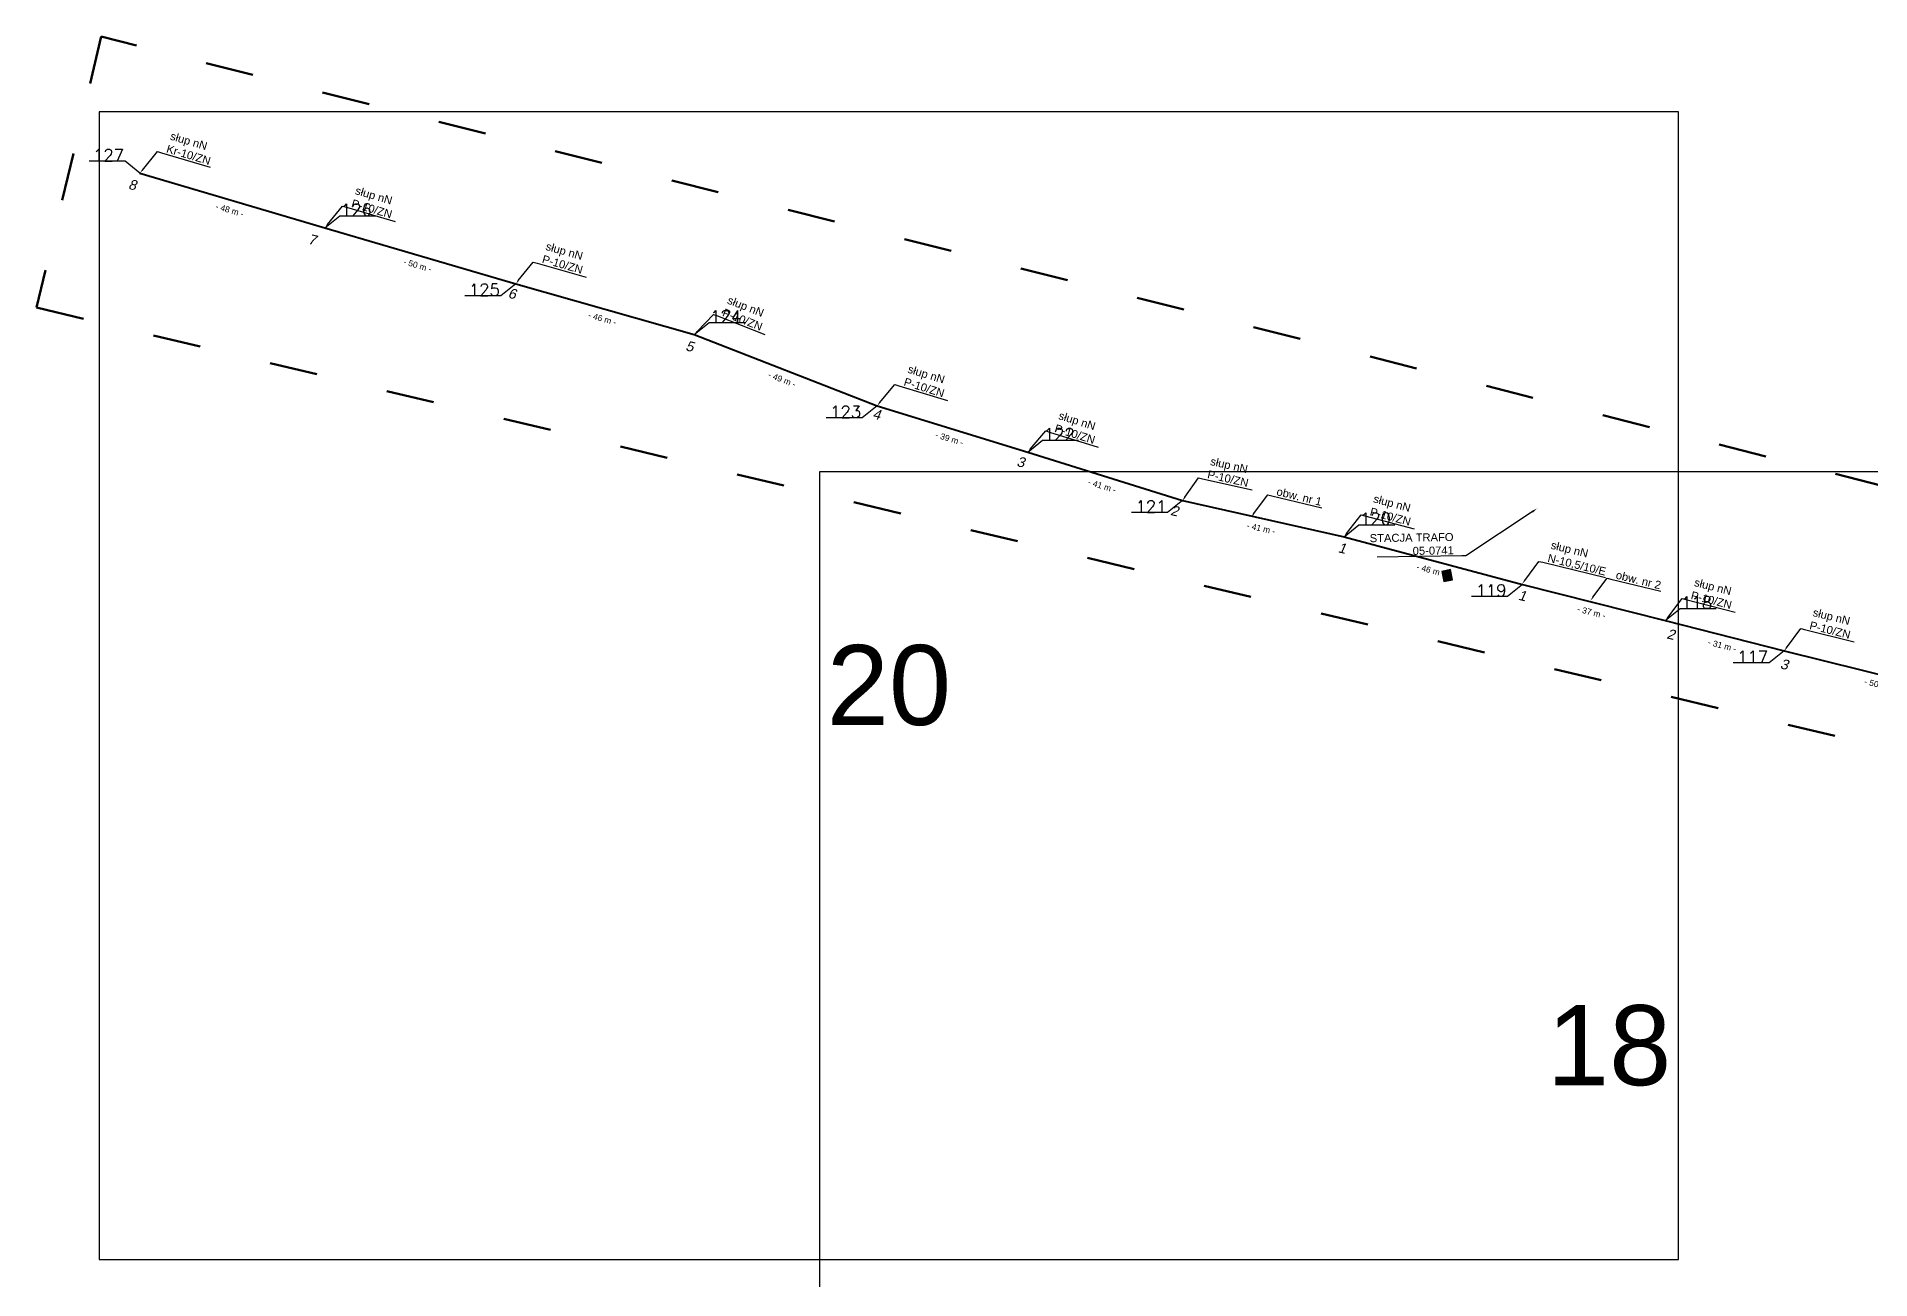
# Model space of a CAD drawing. Header units: metres. Extents: x 7540627 to 7542972, y 5787273 to 5789259.
# Drawn here: x 7541646.2 to 7542104.5, y 5788948.4 to 5789258.9 of the extents above; entities that cross this region are included whole.
import ezdxf
from ezdxf import colors
from ezdxf.entities.mleader import LeaderData, LeaderLine
from ezdxf.math import Vec2, Vec3

# ---------------------------------------------------------------- set-up
doc = ezdxf.new("R2010")
doc.units = ezdxf.units.M
doc.header["$MEASUREMENT"] = 0
doc.linetypes.add('ACAD_ISO03W100', pattern=[30, 12, -18])
for name, color, linetype, lineweight in [('!TELE', 30, 'Continuous', 40), ('!trafo', 6, 'ACAD_ISO03W100', 50), ('_numery slupow etap 4 cz. 2', 7, 'Continuous', 40)]:
    doc.layers.add(name, color=color, linetype=linetype, lineweight=lineweight)
for name, color, linetype in [('!wymiary', 7, 'Continuous'), ('_MM opisy', 7, 'Continuous'), ('_mm trafo', 3, 'Continuous'), ('makro-numeracja-punktow', 7, 'Continuous')]:
    doc.layers.add(name, color=color, linetype=linetype)
doc.layers.add('WT_arkusze', color=1, linetype='Continuous', plot=False)
doc.styles.add('GeodText', font='romans.shx')
doc.styles.get("Standard").update_dxf_attribs({"font": 'arial.ttf'})
doc.dimstyles.new('opis linie', dxfattribs={"dimtxt": 1.5, "dimasz": 2.5, "dimexe": 1.25, "dimexo": 0.625, "dimgap": 2.5, "dimtad": 4, "dimdec": 0, "dimtxsty": 'Standard', "dimcen": 2.5, "dimse1": 1, "dimse2": 1, "dimsd1": 1, "dimsd2": 1, "dimclrt": 256, "dimazin": 3, "dimtfac": 1, "dimtdec": 0, "dimtmove": 0, "dimatfit": 3, "dimtfill": 1})
doc.dimstyles.get("Standard").update_dxf_attribs({"dimtxt": 2.5, "dimasz": 2.5, "dimexe": 1.25, "dimexo": 0.625, "dimtad": 1, "dimtxsty": 'Standard', "dimcen": 2.5, "dimazin": 3, "dimtfac": 1, "dimtmove": 0, "dimatfit": 3})

# ---------------------------------------------------------------- blocks, each defined once
blk = doc.blocks.new('*D244')
at = {"layer": '!wymiary', "insert": (7542106.54, 5789096.96), "char_height": 1.5, "attachment_point": 5, "rotation": 346.0974, "bg_fill": 3, "box_fill_scale": 1.25, "bg_fill_color": 257, "bg_fill_transparency": 0}
blk.add_mtext('\\A1;- 50 m -', dxfattribs=at)
blk = doc.blocks.new('*D245')
at = {"layer": '!wymiary', "insert": (7542067.46, 5789106.74), "char_height": 1.5, "attachment_point": 5, "rotation": 345.703, "bg_fill": 3, "box_fill_scale": 1.25, "bg_fill_color": 257, "bg_fill_transparency": 0}
blk.add_mtext('\\A1;- 31 m -', dxfattribs=at)
blk = doc.blocks.new('*D246')
at = {"layer": '!wymiary', "insert": (7542034.78, 5789115.05), "char_height": 1.5, "attachment_point": 5, "rotation": 345.7485, "bg_fill": 3, "box_fill_scale": 1.25, "bg_fill_color": 257, "bg_fill_transparency": 0}
blk.add_mtext('\\A1;- 37 m -', dxfattribs=at)
blk = doc.blocks.new('*D247')
at = {"layer": '!wymiary', "insert": (7541994.6, 5789125.55), "char_height": 1.5, "attachment_point": 5, "rotation": 345.0404, "bg_fill": 3, "box_fill_scale": 1.25, "bg_fill_color": 257, "bg_fill_transparency": 0}
blk.add_mtext('\\A1;- 46 m -', dxfattribs=at)
blk = doc.blocks.new('*D248')
at = {"layer": '!wymiary', "insert": (7541952.2, 5789136.02), "char_height": 1.5, "attachment_point": 5, "rotation": 347.3913, "bg_fill": 3, "box_fill_scale": 1.25, "bg_fill_color": 257, "bg_fill_transparency": 0}
blk.add_mtext('\\A1;- 41 m -', dxfattribs=at)
blk = doc.blocks.new('*D249')
at = {"layer": '!wymiary', "insert": (7541912.47, 5789146.63), "char_height": 1.5, "attachment_point": 5, "rotation": 342.6512, "bg_fill": 3, "box_fill_scale": 1.25, "bg_fill_color": 257, "bg_fill_transparency": 0}
blk.add_mtext('\\A1;- 41 m -', dxfattribs=at)
blk = doc.blocks.new('*D250')
at = {"layer": '!wymiary', "insert": (7541874.31, 5789158.44), "char_height": 1.5, "attachment_point": 5, "rotation": 342.904, "bg_fill": 3, "box_fill_scale": 1.25, "bg_fill_color": 257, "bg_fill_transparency": 0}
blk.add_mtext('\\A1;- 39 m -', dxfattribs=at)
blk = doc.blocks.new('*D251')
at = {"layer": '!wymiary', "insert": (7541832.46, 5789173.23), "char_height": 1.5, "attachment_point": 5, "rotation": 338.6481, "bg_fill": 3, "box_fill_scale": 1.25, "bg_fill_color": 257, "bg_fill_transparency": 0}
blk.add_mtext('\\A1;- 49 m -', dxfattribs=at)
blk = doc.blocks.new('*D252')
at = {"layer": '!wymiary', "insert": (7541787.55, 5789188.41), "char_height": 1.5, "attachment_point": 5, "rotation": 344.1709, "bg_fill": 3, "box_fill_scale": 1.25, "bg_fill_color": 257, "bg_fill_transparency": 0}
blk.add_mtext('\\A1;- 46 m -', dxfattribs=at)
blk = doc.blocks.new('*D253')
at = {"layer": '!wymiary', "insert": (7541741.37, 5789201.73), "char_height": 1.5, "attachment_point": 5, "rotation": 343.6428, "bg_fill": 3, "box_fill_scale": 1.25, "bg_fill_color": 257, "bg_fill_transparency": 0}
blk.add_mtext('\\A1;- 50 m -', dxfattribs=at)
blk = doc.blocks.new('*D254')
at = {"layer": '!wymiary', "insert": (7541694.4, 5789215.56), "char_height": 1.5, "attachment_point": 5, "rotation": 343.5667, "bg_fill": 3, "box_fill_scale": 1.25, "bg_fill_color": 257, "bg_fill_transparency": 0}
blk.add_mtext('\\A1;- 48 m -', dxfattribs=at)
blk = doc.blocks.new('trafo')
at = {"layer": '_mm trafo'}
h = blk.add_hatch(color=256, dxfattribs=at)
h.dxf.hatch_style = 1
h.paths.add_polyline_path([(-1.15, 1.02), (-0.52, -1.51), (1.64, -0.96), (1.01, 1.59)])
at = {"layer": '_mm trafo', "flags": 128}
blk.add_lwpolyline([(-0.52, -1.52), (1.64, -0.96), (0.98, 1.58), (-1.17, 0.99), (-0.52, -1.52)], close=True, dxfattribs=at)

msp = doc.modelspace()

# ---------------------------------------------------------------- linework, layer by layer
at = {"layer": '!TELE', "elevation": 175.02}
msp.add_lwpolyline([(7541671.98, 5789224.79), (7541718.23, 5789211.15), (7541765.93, 5789197.15), (7541810.53, 5789184.5), (7541856.23, 5789166.64), (7541893.88, 5789155.06), (7541932.56, 5789142.97), (7541972.94, 5789133.94), (7542017.56, 5789122.02), (7542053.23, 5789112.96), (7542082.93, 5789105.39), (7542131.36, 5789093.4), (7542179.47, 5789081.42), (7542205.32, 5789074.82), (7542238.88, 5789066.33)], dxfattribs=at)

# ---------------------------------------------------------------- texts
at = {"layer": 'makro-numeracja-punktow', "lineweight": 30, "insert": (7541667.98, 5789227.79), "char_height": 3, "attachment_point": 9, "line_spacing_factor": 0.8, "style": 'GeodText'}
msp.add_mtext('127', dxfattribs=at)
at = {"layer": 'WT_arkusze', "char_height": 20, "attachment_point": 5}
for s, insert in [('20', (7541859.2, 5789096.73)), ('18', (7542039.2, 5789006.73))]:
    msp.add_mtext(s, dxfattribs=dict(at, insert=insert))

# ---------------------------------------------------------------- next in the draw order: leaders
at = {"layer": '_MM opisy'}
ml = msp.add_multileader_mtext('Standard', dxfattribs=at)
ml.set_content('\\pxql;słup nN\\PKr-10/ZN', color=256)
ml.set_leader_properties()
ml.build(insert=Vec2(0, 0))
ml.multileader.update_dxf_attribs({"has_text_frame": 1, "text_left_attachment_type": 5, "text_right_attachment_type": 5, "dogleg_length": 1, "arrow_head_size": 1})
ctx = ml.context
ctx.base_point, ctx.char_height, ctx.arrow_head_size, ctx.landing_gap_size, ctx.plane_origin, ctx.plane_x_axis, ctx.plane_y_axis = Vec3(7541677.35, 5789229.88), 2, 1, 1, Vec3(7541673.23, 5789222.94), Vec3(0.95915, -0.282898), Vec3(0.282898, 0.95915)
ctx.left_attachment, ctx.right_attachment = 5, 5
notes = []
notes.append((ctx, [(0, (1, 1, 0), (7541676.39, 5789230.17), (0.95915, -0.282898), 1, [(0, [(7541671.98, 5789224.79), (7541676.39, 5789230.17)], 0, [])])]))
ctx.mtext.insert, ctx.mtext.text_direction, ctx.mtext.rotation, ctx.mtext.flow_direction = Vec3(7541679.94, 5789235.13), Vec3(0.95915, -0.282898), 5.996371, 5
ctx.mtext.has_bg_fill, ctx.mtext.bg_color, ctx.mtext.bg_scale_factor, ctx.mtext.bg_transparency, ctx.mtext.use_window_bg_color = 1, -1023410175, 1, 0, 1
ml = msp.add_multileader_mtext('Standard', dxfattribs=at)
ml.set_content('\\pxql;słup nN\\PP-10/ZN', color=256)
ml.set_leader_properties()
ml.build(insert=Vec2(0, 0))
ml.multileader.update_dxf_attribs({"has_text_frame": 1, "text_left_attachment_type": 5, "text_right_attachment_type": 5, "dogleg_length": 1, "arrow_head_size": 1})
ctx = ml.context
ctx.base_point, ctx.char_height, ctx.arrow_head_size, ctx.landing_gap_size, ctx.plane_origin, ctx.plane_x_axis, ctx.plane_y_axis = Vec3(7541723.6, 5789216.25), 2, 1, 1, Vec3(7541719.48, 5789209.3), Vec3(0.959525, -0.281624), Vec3(0.281624, 0.959525)
ctx.left_attachment, ctx.right_attachment = 5, 5
notes.append((ctx, [(0, (1, 1, 0), (7541722.64, 5789216.53), (0.959525, -0.281624), 1, [(0, [(7541718.23, 5789211.15), (7541722.64, 5789216.53)], 0, [])])]))
ctx.mtext.insert, ctx.mtext.text_direction, ctx.mtext.rotation, ctx.mtext.flow_direction = Vec3(7541726.18, 5789221.5), Vec3(0.959525, -0.281624), 5.997699, 5
ctx.mtext.has_bg_fill, ctx.mtext.bg_color, ctx.mtext.bg_scale_factor, ctx.mtext.bg_transparency, ctx.mtext.use_window_bg_color = 1, -1023410175, 1, 0, 1
ml = msp.add_multileader_mtext('Standard', dxfattribs=at)
ml.set_content('\\pxql;słup nN\\PP-10/ZN', color=256)
ml.set_leader_properties()
ml.build(insert=Vec2(0, 0))
ml.multileader.update_dxf_attribs({"has_text_frame": 1, "text_left_attachment_type": 5, "text_right_attachment_type": 5, "dogleg_length": 1, "arrow_head_size": 1})
ctx = ml.context
ctx.base_point, ctx.char_height, ctx.arrow_head_size, ctx.landing_gap_size, ctx.plane_origin, ctx.plane_x_axis, ctx.plane_y_axis = Vec3(7541771.25, 5789202.3), 2, 1, 1, Vec3(7541767.2, 5789195.31), Vec3(0.96208, -0.272769), Vec3(0.272769, 0.96208)
ctx.left_attachment, ctx.right_attachment = 5, 5
notes.append((ctx, [(0, (1, 1, 0), (7541770.29, 5789202.57), (0.96208, -0.272769), 1, [(0, [(7541765.93, 5789197.15), (7541770.29, 5789202.57)], 0, [])])]))
ctx.mtext.insert, ctx.mtext.text_direction, ctx.mtext.rotation, ctx.mtext.flow_direction = Vec3(7541773.79, 5789207.57), Vec3(0.96208, -0.272769), 6.006916, 5
ctx.mtext.has_bg_fill, ctx.mtext.bg_color, ctx.mtext.bg_scale_factor, ctx.mtext.bg_transparency, ctx.mtext.use_window_bg_color = 1, -1023410175, 1, 0, 1
ml = msp.add_multileader_mtext('Standard', dxfattribs=at)
ml.set_content('\\pxql;słup nN\\PP-10/ZN', color=256)
ml.set_leader_properties()
ml.build(insert=Vec2(0, 0))
ml.multileader.update_dxf_attribs({"has_text_frame": 1, "text_left_attachment_type": 5, "text_right_attachment_type": 5, "dogleg_length": 1, "arrow_head_size": 1})
ctx = ml.context
ctx.base_point, ctx.char_height, ctx.arrow_head_size, ctx.landing_gap_size, ctx.plane_origin, ctx.plane_x_axis, ctx.plane_y_axis = Vec3(7541816.32, 5789189.12), 2, 1, 1, Vec3(7541811.61, 5789182.56), Vec3(0.931362, -0.364095), Vec3(0.364095, 0.931362)
ctx.left_attachment, ctx.right_attachment = 5, 5
notes.append((ctx, [(0, (1, 1, 0), (7541815.38, 5789189.48), (0.931362, -0.364095), 1, [(0, [(7541810.53, 5789184.5), (7541815.38, 5789189.48)], 0, [])])]))
ctx.mtext.insert, ctx.mtext.text_direction, ctx.mtext.rotation, ctx.mtext.flow_direction = Vec3(7541819.35, 5789194.13), Vec3(0.931362, -0.364095), 5.910524, 5
ctx.mtext.has_bg_fill, ctx.mtext.bg_color, ctx.mtext.bg_scale_factor, ctx.mtext.bg_transparency, ctx.mtext.use_window_bg_color = 1, -1023410175, 1, 0, 1
ml = msp.add_multileader_mtext('Standard', dxfattribs=at)
ml.set_content('\\pxql;słup nN\\PP-10/ZN', color=256)
ml.set_leader_properties()
ml.build(insert=Vec2(0, 0))
ml.multileader.update_dxf_attribs({"has_text_frame": 1, "text_left_attachment_type": 5, "text_right_attachment_type": 5, "dogleg_length": 1, "arrow_head_size": 1})
ctx = ml.context
ctx.base_point, ctx.char_height, ctx.arrow_head_size, ctx.landing_gap_size, ctx.plane_origin, ctx.plane_x_axis, ctx.plane_y_axis = Vec3(7541861.66, 5789171.67), 2, 1, 1, Vec3(7541857.45, 5789164.78), Vec3(0.955814, -0.293973), Vec3(0.293973, 0.955814)
ctx.left_attachment, ctx.right_attachment = 5, 5
notes.append((ctx, [(0, (1, 1, 0), (7541860.7, 5789171.97), (0.955814, -0.293973), 1, [(0, [(7541856.23, 5789166.64), (7541860.7, 5789171.97)], 0, [])])]))
ctx.mtext.insert, ctx.mtext.text_direction, ctx.mtext.rotation, ctx.mtext.flow_direction = Vec3(7541864.31, 5789176.89), Vec3(0.955814, -0.293973), 5.984804, 5
ctx.mtext.has_bg_fill, ctx.mtext.bg_color, ctx.mtext.bg_scale_factor, ctx.mtext.bg_transparency, ctx.mtext.use_window_bg_color = 1, -1023410175, 1, 0, 1
ml = msp.add_multileader_mtext('Standard', dxfattribs=at)
ml.set_content('\\pxql;słup nN\\PP-10/ZN', color=256)
ml.set_leader_properties()
ml.build(insert=Vec2(0, 0))
ml.multileader.update_dxf_attribs({"has_text_frame": 1, "text_left_attachment_type": 5, "text_right_attachment_type": 5, "dogleg_length": 1, "arrow_head_size": 1})
ctx = ml.context
ctx.base_point, ctx.char_height, ctx.arrow_head_size, ctx.landing_gap_size, ctx.plane_origin, ctx.plane_x_axis, ctx.plane_y_axis = Vec3(7541899.33, 5789160.07), 2, 1, 1, Vec3(7541895.1, 5789153.19), Vec3(0.954507, -0.298188), Vec3(0.298188, 0.954507)
ctx.left_attachment, ctx.right_attachment = 5, 5
notes.append((ctx, [(0, (1, 1, 0), (7541898.38, 5789160.36), (0.954507, -0.298188), 1, [(0, [(7541893.88, 5789155.06), (7541898.38, 5789160.36)], 0, [])])]))
ctx.mtext.insert, ctx.mtext.text_direction, ctx.mtext.rotation, ctx.mtext.flow_direction = Vec3(7541902.01, 5789165.27), Vec3(0.954507, -0.298188), 5.980392, 5
ctx.mtext.has_bg_fill, ctx.mtext.bg_color, ctx.mtext.bg_scale_factor, ctx.mtext.bg_transparency, ctx.mtext.use_window_bg_color = 1, -1023410175, 1, 0, 1
ml = msp.add_multileader_mtext('Standard', dxfattribs=at)
ml.set_content('\\pxql;słup nN\\PP-10/ZN', color=256)
ml.set_leader_properties()
ml.build(insert=Vec2(0, 0))
ml.multileader.update_dxf_attribs({"has_text_frame": 1, "text_left_attachment_type": 5, "text_right_attachment_type": 5, "dogleg_length": 1, "arrow_head_size": 1})
ctx = ml.context
ctx.base_point, ctx.char_height, ctx.arrow_head_size, ctx.landing_gap_size, ctx.plane_origin, ctx.plane_x_axis, ctx.plane_y_axis = Vec3(7541937.58, 5789148.42), 2, 1, 1, Vec3(7541933.92, 5789141.21), Vec3(0.975884, -0.218292), Vec3(0.218292, 0.975884)
ctx.left_attachment, ctx.right_attachment = 5, 5
notes.append((ctx, [(0, (1, 1, 0), (7541936.6, 5789148.64), (0.975884, -0.218292), 1, [(0, [(7541932.56, 5789142.97), (7541936.6, 5789148.64)], 0, [])])]))
ctx.mtext.insert, ctx.mtext.text_direction, ctx.mtext.rotation, ctx.mtext.flow_direction = Vec3(7541939.81, 5789153.83), Vec3(0.975884, -0.218292), 6.063122, 5
ctx.mtext.has_bg_fill, ctx.mtext.bg_color, ctx.mtext.bg_scale_factor, ctx.mtext.bg_transparency, ctx.mtext.use_window_bg_color = 1, -1023410175, 1, 0, 1
ml = msp.add_multileader_mtext('Standard', dxfattribs=at)
ml.set_content('\\pxql;słup nN\\PP-10/ZN', color=256)
ml.set_leader_properties()
ml.build(insert=Vec2(0, 0))
ml.multileader.update_dxf_attribs({"has_text_frame": 1, "text_left_attachment_type": 5, "text_right_attachment_type": 5, "dogleg_length": 1, "arrow_head_size": 1})
ctx = ml.context
ctx.base_point, ctx.char_height, ctx.arrow_head_size, ctx.landing_gap_size, ctx.plane_origin, ctx.plane_x_axis, ctx.plane_y_axis = Vec3(7541978.17, 5789139.17), 2, 1, 1, Vec3(7541974.23, 5789132.13), Vec3(0.966108, -0.258138), Vec3(0.258138, 0.966108)
ctx.left_attachment, ctx.right_attachment = 5, 5
notes.append((ctx, [(0, (1, 1, 0), (7541977.21, 5789139.43), (0.966108, -0.258138), 1, [(0, [(7541972.94, 5789133.94), (7541977.21, 5789139.43)], 0, [])])]))
ctx.mtext.insert, ctx.mtext.text_direction, ctx.mtext.rotation, ctx.mtext.flow_direction = Vec3(7541980.63, 5789144.49), Vec3(0.966108, -0.258138), 6.022091, 5
ctx.mtext.has_bg_fill, ctx.mtext.bg_color, ctx.mtext.bg_scale_factor, ctx.mtext.bg_transparency, ctx.mtext.use_window_bg_color = 1, -1023410175, 1, 0, 1
ml = msp.add_multileader_mtext('Standard', dxfattribs=at)
ml.set_content('\\pxql;słup nN\\PN-10,5/10/E', color=256)
ml.set_leader_properties()
ml.build(insert=Vec2(0, 0))
ml.multileader.update_dxf_attribs({"has_text_frame": 1, "text_left_attachment_type": 5, "text_right_attachment_type": 5, "dogleg_length": 1, "arrow_head_size": 1})
ctx = ml.context
ctx.base_point, ctx.char_height, ctx.arrow_head_size, ctx.landing_gap_size, ctx.plane_origin, ctx.plane_x_axis, ctx.plane_y_axis = Vec3(7542022.62, 5789127.53), 2, 1, 1, Vec3(7542018.84, 5789120.4), Vec3(0.971716, -0.236154), Vec3(0.236154, 0.971716)
ctx.left_attachment, ctx.right_attachment = 5, 5
notes.append((ctx, [(0, (1, 1, 0), (7542021.65, 5789127.77), (0.971716, -0.236154), 1, [(0, [(7542017.5, 5789122.18), (7542021.65, 5789127.77)], 0, [])])]))
ctx.mtext.insert, ctx.mtext.text_direction, ctx.mtext.rotation, ctx.mtext.flow_direction = Vec3(7542024.95, 5789132.9), Vec3(0.971716, -0.236154), 6.044779, 5
ctx.mtext.has_bg_fill, ctx.mtext.bg_color, ctx.mtext.bg_scale_factor, ctx.mtext.bg_transparency, ctx.mtext.use_window_bg_color = 1, -1023410175, 1, 0, 1
ml = msp.add_multileader_mtext('Standard', dxfattribs=at)
ml.set_content('\\pxql;słup nN\\PP-10/ZN', color=256)
ml.set_leader_properties()
ml.build(insert=Vec2(0, 0))
ml.multileader.update_dxf_attribs({"has_text_frame": 1, "text_left_attachment_type": 5, "text_right_attachment_type": 5, "dogleg_length": 1, "arrow_head_size": 1})
ctx = ml.context
ctx.base_point, ctx.char_height, ctx.arrow_head_size, ctx.landing_gap_size, ctx.plane_origin, ctx.plane_x_axis, ctx.plane_y_axis = Vec3(7542058.41, 5789118.25), 2, 1, 1, Vec3(7542054.54, 5789111.16), Vec3(0.969029, -0.246948), Vec3(0.246948, 0.969029)
ctx.left_attachment, ctx.right_attachment = 5, 5
notes.append((ctx, [(0, (1, 1, 0), (7542057.44, 5789118.5), (0.969029, -0.246948), 1, [(0, [(7542053.23, 5789112.96), (7542057.44, 5789118.5)], 0, [])])]))
ctx.mtext.insert, ctx.mtext.text_direction, ctx.mtext.rotation, ctx.mtext.flow_direction = Vec3(7542060.8, 5789123.59), Vec3(0.969029, -0.246948), 6.033656, 5
ctx.mtext.has_bg_fill, ctx.mtext.bg_color, ctx.mtext.bg_scale_factor, ctx.mtext.bg_transparency, ctx.mtext.use_window_bg_color = 1, -1023410175, 1, 0, 1
ml = msp.add_multileader_mtext('Standard', dxfattribs=at)
ml.set_content('\\pxql;słup nN\\PP-10/ZN', color=256)
ml.set_leader_properties()
ml.build(insert=Vec2(0, 0))
ml.multileader.update_dxf_attribs({"has_text_frame": 1, "text_left_attachment_type": 5, "text_right_attachment_type": 5, "dogleg_length": 1, "arrow_head_size": 1})
ctx = ml.context
ctx.base_point, ctx.char_height, ctx.arrow_head_size, ctx.landing_gap_size, ctx.plane_origin, ctx.plane_x_axis, ctx.plane_y_axis = Vec3(7542088.07, 5789110.72), 2, 1, 1, Vec3(7542084.25, 5789103.6), Vec3(0.970706, -0.240272), Vec3(0.240272, 0.970706)
ctx.left_attachment, ctx.right_attachment = 5, 5
notes.append((ctx, [(0, (1, 1, 0), (7542087.1, 5789110.96), (0.970706, -0.240272), 1, [(0, [(7542082.93, 5789105.39), (7542087.1, 5789110.96)], 0, [])])]))
ctx.mtext.insert, ctx.mtext.text_direction, ctx.mtext.rotation, ctx.mtext.flow_direction = Vec3(7542090.42, 5789116.08), Vec3(0.970706, -0.240272), 6.04054, 5
ctx.mtext.has_bg_fill, ctx.mtext.bg_color, ctx.mtext.bg_scale_factor, ctx.mtext.bg_transparency, ctx.mtext.use_window_bg_color = 1, -1023410175, 1, 0, 1
for ctx, leaders in notes:
    for number, flags, end, landing, length, lines in leaders:
        leader = LeaderData()
        leader.index, (leader.has_last_leader_line, leader.has_dogleg_vector, leader.attachment_direction) = number, flags
        leader.last_leader_point, leader.dogleg_vector, leader.dogleg_length = Vec3(end), Vec3(landing), length
        for number, points, colour, breaks in lines:
            line = LeaderLine()
            line.index, line.vertices, line.color, line.breaks = number, Vec3.list(points), colors.encode_raw_color(colour), breaks
            leader.lines.append(line)
        ctx.leaders.append(leader)

# ---------------------------------------------------------------- next in the draw order: linework, layer by layer
at = {"layer": '!trafo', "color": 3}
msp.add_lwpolyline([(7542145.92, 5788845.73), (7542213.64, 5788836.99), (7542693.34, 5788963.12), (7542689.69, 5789041.22), (7542229.9, 5788930.31), (7542281.97, 5789102.67), (7541662.31, 5789258.89), (7541646.17, 5789191.19), (7542205.94, 5789057.89)], close=True, dxfattribs=at)

# ---------------------------------------------------------------- next in the draw order: texts
at = {"layer": 'makro-numeracja-punktow', "lineweight": 30, "insert": (7541814.53, 5789187.5), "char_height": 3, "attachment_point": 7, "line_spacing_factor": 0.8, "style": 'GeodText'}
msp.add_mtext('124', dxfattribs=at)

# ---------------------------------------------------------------- next in the draw order: dimensions: what is measured, and where the dimension line sits
at = {"layer": '!wymiary'}
dim = msp.add_aligned_dim(p1=(7542131.36, 5789093.4), p2=(7542082.93, 5789105.39), distance=-0.75, dimstyle='opis linie', dxfattribs=at)
dim.commit()
dim.dimension.update_dxf_attribs({"geometry": '*D244', "text_midpoint": (7542106.54, 5789096.96)})

# ---------------------------------------------------------------- next in the draw order: dimensions: what is measured, and where the dimension line sits
dim = msp.add_aligned_dim(p1=(7542082.93, 5789105.39), p2=(7542053.23, 5789112.96), distance=-0.75, dimstyle='opis linie', dxfattribs=at)
dim.commit()
dim.dimension.update_dxf_attribs({"geometry": '*D245', "text_midpoint": (7542067.46, 5789106.74)})

# ---------------------------------------------------------------- next in the draw order: texts
at = {"layer": '_numery slupow etap 4 cz. 2', "oblique": 10}
msp.add_text('3', height=2.5, rotation=346.8099, dxfattribs=at).set_placement((7542081.82, 5789101.05))
at = {"layer": 'makro-numeracja-punktow', "lineweight": 30, "char_height": 3, "line_spacing_factor": 0.8, "style": 'GeodText'}
for s, insert, attachment_point in [('118', (7542057.23, 5789115.96), 7), ('117', (7542078.93, 5789102.39), 9)]:
    msp.add_mtext(s, dxfattribs=dict(at, insert=insert, attachment_point=attachment_point))

# ---------------------------------------------------------------- next in the draw order: dimensions: what is measured, and where the dimension line sits
at = {"layer": '!wymiary'}
dim = msp.add_aligned_dim(p1=(7542053.23, 5789112.96), p2=(7542017.56, 5789122.02), distance=-0.75, dimstyle='opis linie', dxfattribs=at)
dim.commit()
dim.dimension.update_dxf_attribs({"geometry": '*D246', "text_midpoint": (7542034.78, 5789115.05)})

# ---------------------------------------------------------------- next in the draw order: leaders
at = {"layer": 'makro-numeracja-punktow', "lineweight": 30, "has_arrowhead": 0, "annotation_type": 0, "has_hookline": 1, "hookline_direction": 0, "text_width": 8.19, "horizontal_direction": (-1, 0, 0)}
msp.add_leader([(7542082.93, 5789105.39), (7542079.2, 5789102.39), (7542079.02, 5789102.39)], dimstyle='Standard', dxfattribs=at)

# ---------------------------------------------------------------- next in the draw order: texts
at = {"layer": '_numery slupow etap 4 cz. 2', "oblique": 10}
msp.add_text('2', height=2.5, rotation=346.8099, dxfattribs=at).set_placement((7542053.47, 5789108.55))

# ---------------------------------------------------------------- next in the draw order: dimensions: what is measured, and where the dimension line sits
at = {"layer": '!wymiary'}
dim = msp.add_aligned_dim(p1=(7542017.56, 5789122.02), p2=(7541972.94, 5789133.94), distance=-0.75, dimstyle='opis linie', dxfattribs=at)
dim.commit()
dim.dimension.update_dxf_attribs({"geometry": '*D247', "text_midpoint": (7541994.6, 5789125.55)})

# ---------------------------------------------------------------- next in the draw order: leaders
at = {"layer": '_MM opisy', "color": 1}
ml = msp.add_multileader_mtext('Standard', dxfattribs=at)
ml.set_content('\\pxql;obw. nr 2', color=1)
ml.set_leader_properties()
ml.build(insert=Vec2(0, 0))
ml.multileader.update_dxf_attribs({"has_text_frame": 1, "text_left_attachment_type": 5, "text_right_attachment_type": 5, "dogleg_length": 1, "arrow_head_size": 1})
ctx = ml.context
ctx.base_point, ctx.char_height, ctx.arrow_head_size, ctx.landing_gap_size, ctx.plane_origin, ctx.plane_x_axis, ctx.plane_y_axis = Vec3(7542039.66, 5789123.34), 2, 1, 1, Vec3(7542035.87, 5789116.2), Vec3(0.971716, -0.236154), Vec3(0.236154, 0.971716)
ctx.left_attachment, ctx.right_attachment = 5, 5
notes = []
notes.append((ctx, [(0, (1, 1, 0), (7542038.68, 5789123.57), (0.971716, -0.236154), 1, [(0, [(7542034.54, 5789117.99), (7542038.68, 5789123.57)], 0, [])])]))
ctx.mtext.insert, ctx.mtext.text_direction, ctx.mtext.rotation, ctx.mtext.flow_direction = Vec3(7542041.2, 5789125.44), Vec3(0.971716, -0.236154), 6.044779, 5
ctx.mtext.has_bg_fill, ctx.mtext.bg_color, ctx.mtext.bg_scale_factor, ctx.mtext.bg_transparency, ctx.mtext.use_window_bg_color = 1, -1023410175, 1, 0, 1
for ctx, leaders in notes:
    for number, flags, end, landing, length, lines in leaders:
        leader = LeaderData()
        leader.index, (leader.has_last_leader_line, leader.has_dogleg_vector, leader.attachment_direction) = number, flags
        leader.last_leader_point, leader.dogleg_vector, leader.dogleg_length = Vec3(end), Vec3(landing), length
        for number, points, colour, breaks in lines:
            line = LeaderLine()
            line.index, line.vertices, line.color, line.breaks = number, Vec3.list(points), colors.encode_raw_color(colour), breaks
            leader.lines.append(line)
        ctx.leaders.append(leader)

# ---------------------------------------------------------------- next in the draw order: block references
at = {"rotation": 357.3066721443945}
msp.add_blockref('trafo', (7541998.5, 5789124.23), dxfattribs=at)

# ---------------------------------------------------------------- next in the draw order: texts
at = {"layer": '_numery slupow etap 4 cz. 2', "oblique": 10}
msp.add_text('1', height=2.5, rotation=346.8099, dxfattribs=at).set_placement((7542016.35, 5789118.21))
at = {"layer": 'makro-numeracja-punktow', "lineweight": 30, "char_height": 3, "line_spacing_factor": 0.8, "style": 'GeodText'}
for s, insert, attachment_point in [('120', (7541976.94, 5789136.94), 7), ('119', (7542013.56, 5789119.02), 9)]:
    msp.add_mtext(s, dxfattribs=dict(at, insert=insert, attachment_point=attachment_point))

# ---------------------------------------------------------------- next in the draw order: dimensions: what is measured, and where the dimension line sits
at = {"layer": '!wymiary'}
dim = msp.add_aligned_dim(p1=(7541972.94, 5789133.94), p2=(7541932.56, 5789142.97), distance=-0.75, dimstyle='opis linie', dxfattribs=at)
dim.commit()
dim.dimension.update_dxf_attribs({"geometry": '*D248', "text_midpoint": (7541952.2, 5789136.02)})

# ---------------------------------------------------------------- next in the draw order: leaders
at = {"layer": '_mm trafo', "color": 3}
ml = msp.add_multileader_mtext('Standard', dxfattribs=at)
ml.set_content('STACJA TRAFO\\P05-0741', color=3)
ml.set_leader_properties()
ml.build(insert=Vec2(0, 0))
ml.multileader.update_dxf_attribs({"has_text_frame": 1, "text_left_attachment_type": 5, "text_right_attachment_type": 5, "dogleg_length": 1, "arrow_head_size": 1.5})
ctx = ml.context
ctx.base_point, ctx.char_height, ctx.arrow_head_size, ctx.plane_origin, ctx.plane_x_axis, ctx.plane_y_axis = Vec3(7541977.67, 5789128.76), 2, 1.5, Vec3(7542024.49, 5789110.2), Vec3(0.999891, 0.014731), Vec3(-0.014731, 0.999891)
ctx.left_attachment, ctx.right_attachment, ctx.text_align_type, ctx.attachment_type = 5, 5, 2, 2
notes = []
notes.append((ctx, [(0, (1, 1, 0), (7542003.38, 5789129.14), (-0.999891, -0.014731), 1, [(0, [(7542021.25, 5789141.01), (7542003.38, 5789129.14)], 0, [])])]))
ctx.mtext.insert, ctx.mtext.text_direction, ctx.mtext.rotation, ctx.mtext.alignment, ctx.mtext.flow_direction = Vec3(7542000.29, 5789134.87), Vec3(0.999891, 0.014731), 0.014731, 3, 5
at = {"layer": 'makro-numeracja-punktow', "lineweight": 30, "has_arrowhead": 0, "annotation_type": 0, "has_hookline": 1, "hookline_direction": 0, "text_width": 8.19, "horizontal_direction": (-1, 0, 0)}
msp.add_leader([(7542017.56, 5789122.02), (7542013.83, 5789119.02), (7542013.65, 5789119.02)], dimstyle='Standard', dxfattribs=at)
at = {"layer": 'makro-numeracja-punktow', "lineweight": 30, "has_arrowhead": 0, "annotation_type": 0, "has_hookline": 1, "hookline_direction": 0, "text_width": 8.19}
msp.add_leader([(7542053.23, 5789112.96), (7542056.96, 5789115.96), (7542057.14, 5789115.96)], dimstyle='Standard', dxfattribs=at)
for ctx, leaders in notes:
    for number, flags, end, landing, length, lines in leaders:
        leader = LeaderData()
        leader.index, (leader.has_last_leader_line, leader.has_dogleg_vector, leader.attachment_direction) = number, flags
        leader.last_leader_point, leader.dogleg_vector, leader.dogleg_length = Vec3(end), Vec3(landing), length
        for number, points, colour, breaks in lines:
            line = LeaderLine()
            line.index, line.vertices, line.color, line.breaks = number, Vec3.list(points), colors.encode_raw_color(colour), breaks
            leader.lines.append(line)
        ctx.leaders.append(leader)

# ---------------------------------------------------------------- next in the draw order: texts
at = {"layer": '_numery slupow etap 4 cz. 2', "oblique": 10}
msp.add_text('1', height=2.5, rotation=346.8099, dxfattribs=at).set_placement((7541971.31, 5789130.08))

# ---------------------------------------------------------------- next in the draw order: dimensions: what is measured, and where the dimension line sits
at = {"layer": '!wymiary'}
dim = msp.add_aligned_dim(p1=(7541932.56, 5789142.97), p2=(7541893.88, 5789155.06), distance=-0.75, dimstyle='opis linie', dxfattribs=at)
dim.commit()
dim.dimension.update_dxf_attribs({"geometry": '*D249', "text_midpoint": (7541912.47, 5789146.63)})

# ---------------------------------------------------------------- next in the draw order: leaders
at = {"layer": '_MM opisy', "color": 1}
ml = msp.add_multileader_mtext('Standard', dxfattribs=at)
ml.set_content('\\pxql;obw. nr 1', color=1)
ml.set_leader_properties()
ml.build(insert=Vec2(0, 0))
ml.multileader.update_dxf_attribs({"has_text_frame": 1, "text_left_attachment_type": 5, "text_right_attachment_type": 5, "dogleg_length": 1, "arrow_head_size": 1})
ctx = ml.context
ctx.base_point, ctx.char_height, ctx.arrow_head_size, ctx.landing_gap_size, ctx.plane_origin, ctx.plane_x_axis, ctx.plane_y_axis = Vec3(7541954.86, 5789144.19), 2, 1, 1, Vec3(7541951.08, 5789137.05), Vec3(0.971716, -0.236154), Vec3(0.236154, 0.971716)
ctx.left_attachment, ctx.right_attachment = 5, 5
notes = []
notes.append((ctx, [(0, (1, 1, 0), (7541953.89, 5789144.42), (0.971716, -0.236154), 1, [(0, [(7541949.74, 5789138.84), (7541953.89, 5789144.42)], 0, [])])]))
ctx.mtext.insert, ctx.mtext.text_direction, ctx.mtext.rotation, ctx.mtext.flow_direction = Vec3(7541956.4, 5789146.29), Vec3(0.971716, -0.236154), 6.044779, 5
ctx.mtext.has_bg_fill, ctx.mtext.bg_color, ctx.mtext.bg_scale_factor, ctx.mtext.bg_transparency, ctx.mtext.use_window_bg_color = 1, -1023410175, 1, 0, 1
at = {"layer": 'makro-numeracja-punktow', "lineweight": 30, "has_arrowhead": 0, "annotation_type": 0, "has_hookline": 1, "hookline_direction": 0, "text_width": 8.19}
msp.add_leader([(7541972.94, 5789133.94), (7541976.67, 5789136.94), (7541976.85, 5789136.94)], dimstyle='Standard', dxfattribs=at)
for ctx, leaders in notes:
    for number, flags, end, landing, length, lines in leaders:
        leader = LeaderData()
        leader.index, (leader.has_last_leader_line, leader.has_dogleg_vector, leader.attachment_direction) = number, flags
        leader.last_leader_point, leader.dogleg_vector, leader.dogleg_length = Vec3(end), Vec3(landing), length
        for number, points, colour, breaks in lines:
            line = LeaderLine()
            line.index, line.vertices, line.color, line.breaks = number, Vec3.list(points), colors.encode_raw_color(colour), breaks
            leader.lines.append(line)
        ctx.leaders.append(leader)

# ---------------------------------------------------------------- next in the draw order: linework, layer by layer
at = {"layer": 'WT_arkusze'}
msp.add_lwpolyline([(7541841.82, 5788863.31), (7542236.58, 5788863.31), (7542236.58, 5789150.14), (7541841.82, 5789150.14)], close=True, dxfattribs=at)

# ---------------------------------------------------------------- next in the draw order: texts
at = {"layer": '_numery slupow etap 4 cz. 2', "oblique": 10}
msp.add_text('2', height=2.5, rotation=346.8099, dxfattribs=at).set_placement((7541929.4, 5789139.4))
at = {"layer": 'makro-numeracja-punktow', "lineweight": 30, "char_height": 3, "line_spacing_factor": 0.8, "style": 'GeodText'}
for s, insert, attachment_point in [('122', (7541897.88, 5789158.06), 7), ('121', (7541928.56, 5789139.97), 9)]:
    msp.add_mtext(s, dxfattribs=dict(at, insert=insert, attachment_point=attachment_point))

# ---------------------------------------------------------------- next in the draw order: dimensions: what is measured, and where the dimension line sits
at = {"layer": '!wymiary'}
dim = msp.add_aligned_dim(p1=(7541893.88, 5789155.06), p2=(7541856.23, 5789166.64), distance=-0.75, dimstyle='opis linie', dxfattribs=at)
dim.commit()
dim.dimension.update_dxf_attribs({"geometry": '*D250', "text_midpoint": (7541874.31, 5789158.44)})

# ---------------------------------------------------------------- next in the draw order: leaders
at = {"layer": 'makro-numeracja-punktow', "lineweight": 30, "has_arrowhead": 0, "annotation_type": 0, "has_hookline": 1, "hookline_direction": 0, "text_width": 8.19, "horizontal_direction": (-1, 0, 0)}
msp.add_leader([(7541932.56, 5789142.97), (7541928.83, 5789139.97), (7541928.65, 5789139.97)], dimstyle='Standard', dxfattribs=at)

# ---------------------------------------------------------------- next in the draw order: texts
at = {"layer": '_numery slupow etap 4 cz. 2', "oblique": 10}
msp.add_text('3', height=2.5, rotation=346.8099, dxfattribs=at).set_placement((7541890.97, 5789151.61))

# ---------------------------------------------------------------- next in the draw order: dimensions: what is measured, and where the dimension line sits
at = {"layer": '!wymiary'}
dim = msp.add_aligned_dim(p1=(7541856.23, 5789166.64), p2=(7541810.53, 5789184.5), distance=-0.75, dimstyle='opis linie', dxfattribs=at)
dim.commit()
dim.dimension.update_dxf_attribs({"geometry": '*D251', "text_midpoint": (7541832.46, 5789173.23)})

# ---------------------------------------------------------------- next in the draw order: leaders
at = {"layer": 'makro-numeracja-punktow', "lineweight": 30, "has_arrowhead": 0, "annotation_type": 0, "has_hookline": 1, "hookline_direction": 0, "text_width": 8.19}
msp.add_leader([(7541893.88, 5789155.06), (7541897.61, 5789158.06), (7541897.79, 5789158.06)], dimstyle='Standard', dxfattribs=at)

# ---------------------------------------------------------------- next in the draw order: texts
at = {"layer": '_numery slupow etap 4 cz. 2', "oblique": 10}
msp.add_text('4', height=2.5, rotation=346.8099, dxfattribs=at).set_placement((7541854.96, 5789163.53))
at = {"layer": 'makro-numeracja-punktow', "lineweight": 30, "insert": (7541852.23, 5789163.64), "char_height": 3, "attachment_point": 9, "line_spacing_factor": 0.8, "style": 'GeodText'}
msp.add_mtext('123', dxfattribs=at)

# ---------------------------------------------------------------- next in the draw order: dimensions: what is measured, and where the dimension line sits
at = {"layer": '!wymiary'}
dim = msp.add_aligned_dim(p1=(7541810.53, 5789184.5), p2=(7541765.93, 5789197.15), distance=-0.75, dimstyle='opis linie', dxfattribs=at)
dim.commit()
dim.dimension.update_dxf_attribs({"geometry": '*D252', "text_midpoint": (7541787.55, 5789188.41)})

# ---------------------------------------------------------------- next in the draw order: leaders
at = {"layer": 'makro-numeracja-punktow', "lineweight": 30, "has_arrowhead": 0, "annotation_type": 0, "has_hookline": 1, "hookline_direction": 0, "text_width": 8.19, "horizontal_direction": (-1, 0, 0)}
msp.add_leader([(7541856.23, 5789166.64), (7541852.5, 5789163.64), (7541852.32, 5789163.64)], dimstyle='Standard', dxfattribs=at)

# ---------------------------------------------------------------- next in the draw order: texts
at = {"layer": '_numery slupow etap 4 cz. 2', "oblique": 10}
msp.add_text('5', height=2.5, rotation=346.8099, dxfattribs=at).set_placement((7541808.23, 5789180.52))

# ---------------------------------------------------------------- next in the draw order: dimensions: what is measured, and where the dimension line sits
at = {"layer": '!wymiary'}
dim = msp.add_aligned_dim(p1=(7541765.93, 5789197.15), p2=(7541718.23, 5789211.15), distance=-0.75, dimstyle='opis linie', dxfattribs=at)
dim.commit()
dim.dimension.update_dxf_attribs({"geometry": '*D253', "text_midpoint": (7541741.37, 5789201.73)})

# ---------------------------------------------------------------- next in the draw order: leaders
at = {"layer": 'makro-numeracja-punktow', "lineweight": 30, "has_arrowhead": 0, "annotation_type": 0, "has_hookline": 1, "hookline_direction": 0, "text_width": 8.19}
msp.add_leader([(7541810.53, 5789184.5), (7541814.26, 5789187.5), (7541814.44, 5789187.5)], dimstyle='Standard', dxfattribs=at)

# ---------------------------------------------------------------- next in the draw order: texts
at = {"layer": '_numery slupow etap 4 cz. 2', "oblique": 10}
msp.add_text('6', height=2.5, rotation=346.8099, dxfattribs=at).set_placement((7541763.84, 5789193.68))
at = {"layer": 'makro-numeracja-punktow', "lineweight": 30, "char_height": 3, "line_spacing_factor": 0.8, "style": 'GeodText'}
for s, insert, attachment_point in [('126', (7541722.23, 5789214.15), 7), ('125', (7541761.93, 5789194.15), 9)]:
    msp.add_mtext(s, dxfattribs=dict(at, insert=insert, attachment_point=attachment_point))

# ---------------------------------------------------------------- next in the draw order: dimensions: what is measured, and where the dimension line sits
at = {"layer": '!wymiary'}
dim = msp.add_aligned_dim(p1=(7541718.23, 5789211.15), p2=(7541671.98, 5789224.79), distance=-0.75, dimstyle='opis linie', dxfattribs=at)
dim.commit()
dim.dimension.update_dxf_attribs({"geometry": '*D254', "text_midpoint": (7541694.4, 5789215.56)})

# ---------------------------------------------------------------- next in the draw order: leaders
at = {"layer": 'makro-numeracja-punktow', "lineweight": 30, "has_arrowhead": 0, "annotation_type": 0, "has_hookline": 1, "hookline_direction": 0, "text_width": 8.19, "horizontal_direction": (-1, 0, 0)}
msp.add_leader([(7541765.93, 5789197.15), (7541762.2, 5789194.15), (7541762.02, 5789194.15)], dimstyle='Standard', dxfattribs=at)

# ---------------------------------------------------------------- next in the draw order: linework, layer by layer
at = {"layer": 'WT_arkusze'}
msp.add_lwpolyline([(7541661.82, 5788953.31), (7542056.58, 5788953.31), (7542056.58, 5789240.14), (7541661.82, 5789240.14)], close=True, dxfattribs=at)

# ---------------------------------------------------------------- next in the draw order: texts
at = {"layer": '_numery slupow etap 4 cz. 2', "oblique": 10}
for s, p in [('8', (7541668.94, 5789220.89)), ('7', (7541713.88, 5789207.18))]:
    msp.add_text(s, height=2.5, rotation=346.8099, dxfattribs=at).set_placement(p)

# ---------------------------------------------------------------- next in the draw order: leaders
at = {"layer": 'makro-numeracja-punktow', "lineweight": 30, "has_arrowhead": 0, "annotation_type": 0, "has_hookline": 1, "hookline_direction": 0, "text_width": 8.19, "horizontal_direction": (-1, 0, 0)}
msp.add_leader([(7541671.98, 5789224.79), (7541668.25, 5789227.79), (7541668.07, 5789227.79)], dimstyle='Standard', dxfattribs=at)
at = {"layer": 'makro-numeracja-punktow', "lineweight": 30, "has_arrowhead": 0, "annotation_type": 0, "has_hookline": 1, "hookline_direction": 0, "text_width": 8.19}
msp.add_leader([(7541718.23, 5789211.15), (7541721.96, 5789214.15), (7541722.14, 5789214.15)], dimstyle='Standard', dxfattribs=at)

doc.saveas('drawing.dxf')
